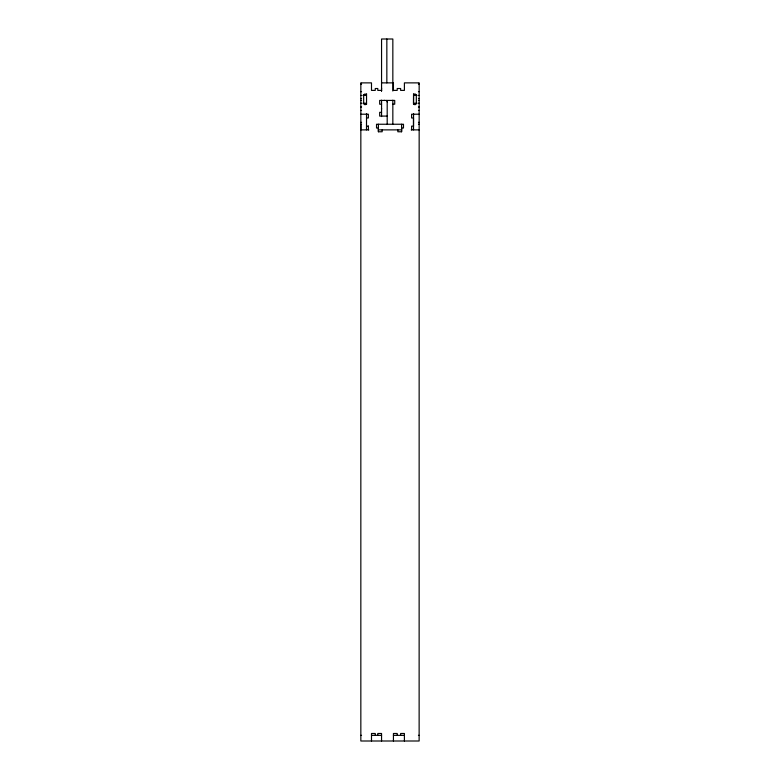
<?xml version="1.0" encoding="UTF-8"?>
<svg xmlns="http://www.w3.org/2000/svg" width="780" height="780" viewBox="0 0 780 780"><rect width="100%" height="100%" fill="white"/><g stroke="black" fill="none" stroke-linecap="round" stroke-linejoin="round"><path stroke-width="1.17" d="M382.161 129.88L382.161 131.761L378.407 131.761L378.407 128.008L376.526 128.008L376.526 124.244L403.504 124.244L403.474 128.008L401.593 128.008L401.593 131.761L397.839 131.761L397.839 129.88M381.556 109.239L381.556 108.264M381.556 100.191L381.556 116.561M381.556 89.768L381.556 91.026L381.556 39L392.837 39L392.837 91.026M381.556 89.144L381.556 87.886M387.192 101.917L386.841 100.425M386.841 39L386.841 82.875M384.023 100.425L384.725 100.425M360.838 83.411L361.549 83.411M418.45 83.411L419.162 83.411M360.838 84.133L361.549 84.133M418.45 84.133L419.162 84.133M381.556 90.392L377.793 90.392L377.793 88.52L375.258 88.52L375.258 90.392L371.494 90.392L371.494 82.875L360.838 82.875L360.838 741L419.133 741L419.162 82.875L404.401 82.875L404.401 90.392L400.637 90.392L400.637 88.52L397.195 88.52L397.195 90.392L393.432 90.392L393.432 82.875L381.907 82.875M360.838 91.65L361.549 91.65M418.45 91.65L419.162 91.65M360.838 95.413L361.549 95.413M362.953 95.413L366.483 95.413M413.517 95.413L417.046 95.413M418.45 95.413L419.162 95.413M360.838 98.543L361.549 98.543M418.45 98.543L419.162 98.543M360.838 100.425L361.549 100.425M418.45 100.425L419.162 100.425M360.838 103.243L361.549 103.243M362.953 103.243L366.483 103.243A1.414 1.414 0 0 1 365.069 104.656A1.414 1.414 0 0 1 363.665 103.243L363.665 95.18M416.237 95.189A1.345 1.345 0 0 0 413.566 95.189L413.488 103.243L417.046 103.243M418.45 103.243L419.162 103.243M381.556 104.188L379.675 104.188L379.675 100.425L394.719 100.425L394.719 104.188L392.837 104.188M360.838 107.006L361.549 107.006M418.45 107.006L419.162 107.006M360.838 110.458L361.549 110.458M418.45 110.458L419.162 110.458M381.556 112.33L379.675 112.33L379.675 116.093L387.192 116.093M360.838 114.212L368.365 114.212L368.365 117.975L366.483 117.975M419.162 114.212L411.606 114.212L411.606 117.975L413.488 117.975L413.488 126.126L411.606 126.126L411.665 129.88M360.838 122.362L361.549 122.362M418.45 122.362L419.162 122.362M361.549 124.244L360.838 124.244L360.857 129.88L368.823 129.88M418.45 124.244L419.162 124.244M366.483 126.126L368.413 126.126M378.407 129.88L401.593 129.88M411.177 129.88L419.162 129.88M360.838 735.355L361.549 735.355M371.494 735.355L381.556 735.355M393.432 735.355L404.401 735.355M418.431 735.355L419.133 735.355M416.315 95.18L416.335 103.243A1.414 1.414 0 0 1 414.901 104.656A1.414 1.414 0 0 1 413.488 103.243M413.546 93.688L413.546 104.501M413.546 113.51L413.517 129.88M404.401 741L404.401 733.483L400.637 733.483L400.637 735.355M401.593 124.244L401.593 131.761M397.195 735.355L397.195 733.483L393.432 733.483L393.432 741M392.837 100.191L392.837 124.244M387.192 101.41L387.192 124.244M381.556 741L381.556 733.483L377.793 733.483L377.793 735.355M378.407 124.244L378.407 131.761M375.258 735.355L375.258 733.483L371.494 733.483L371.494 741M368.365 126.126L368.413 129.88M366.541 93.688L366.541 104.501M366.541 113.51L366.493 129.88M363.743 95.189A1.345 1.345 0 0 1 366.405 95.189"/></g></svg>
